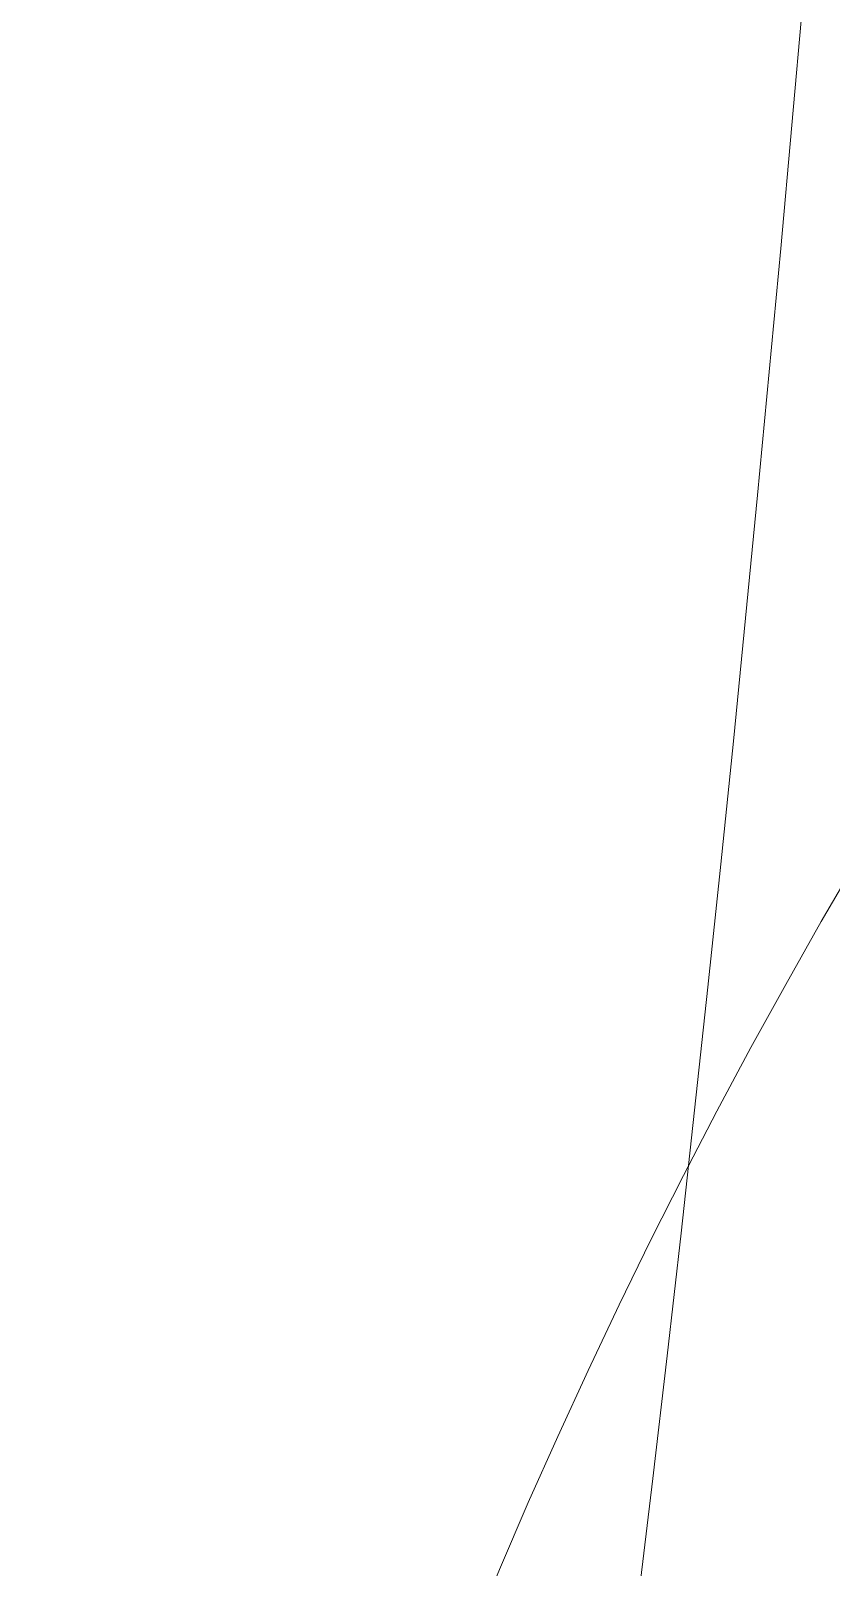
# Model space of a CAD drawing. Header units: millimetres. Extents: x 930469 to 1523124, y -120375 to 411163.
# Drawn here: x 1424917.7 to 1425119, y -40853 to -40466.9 of the extents above; entities that cross this region are included whole.
import ezdxf

# ---------------------------------------------------------------- set-up
doc = ezdxf.new("R2010")
doc.units = ezdxf.units.MM
doc.linetypes.add('HIDDEN', pattern=[0.75, 0.5, -0.25])
for name, color, linetype, lineweight in [('A-NET KHUAT', 8, 'HIDDEN', 0), ('A-NET THAY', 8, 'Continuous', 0), ('xr', 8, 'Continuous', 0)]:
    doc.layers.add(name, color=color, linetype=linetype, lineweight=lineweight)

# ---------------------------------------------------------------- blocks, each defined once
blk = doc.blocks.new('zzz')
at = {"layer": 'xr', "ltscale": 3}
for p, q in [((1235510.73, 20708.55), (1235572.33, 20701.16)), ((1235572.33, 20701.16), (1235633.97, 20693.96)), ((1235695.66, 20686.95), (1235633.97, 20693.96)), ((1235695.66, 20686.95), (1235757.41, 20680.11)), ((1235757.41, 20680.11), (1235819.18, 20673.45)), ((1235819.18, 20673.45), (1235880.99, 20666.96)), ((1235880.99, 20666.96), (1235942.82, 20660.63)), ((1235942.82, 20660.63), (1236004.68, 20654.46)), ((1236004.68, 20654.46), (1236066.57, 20648.44)), ((1236128.52, 20642.56), (1236066.57, 20648.44)), ((1236128.52, 20642.56), (1236190.49, 20636.83)), ((1236190.49, 20636.83), (1236252.49, 20631.23)), ((1236252.49, 20631.23), (1236314.51, 20625.75))]:
    blk.add_line(p, q, dxfattribs=at)

msp = doc.modelspace()

# ---------------------------------------------------------------- linework, layer by layer
at = {"layer": 'A-NET THAY', "ltscale": 3}
msp.add_circle((1426417.73, -41437.41), 1500, dxfattribs=at)

# ---------------------------------------------------------------- block references
at = {"layer": 'A-NET KHUAT', "xscale": 0.5, "yscale": 0.5, "zscale": 0.5, "rotation": 90}
msp.add_blockref('zzz', (1435424.69, -658616.87), dxfattribs=at)

doc.saveas('drawing.dxf')
